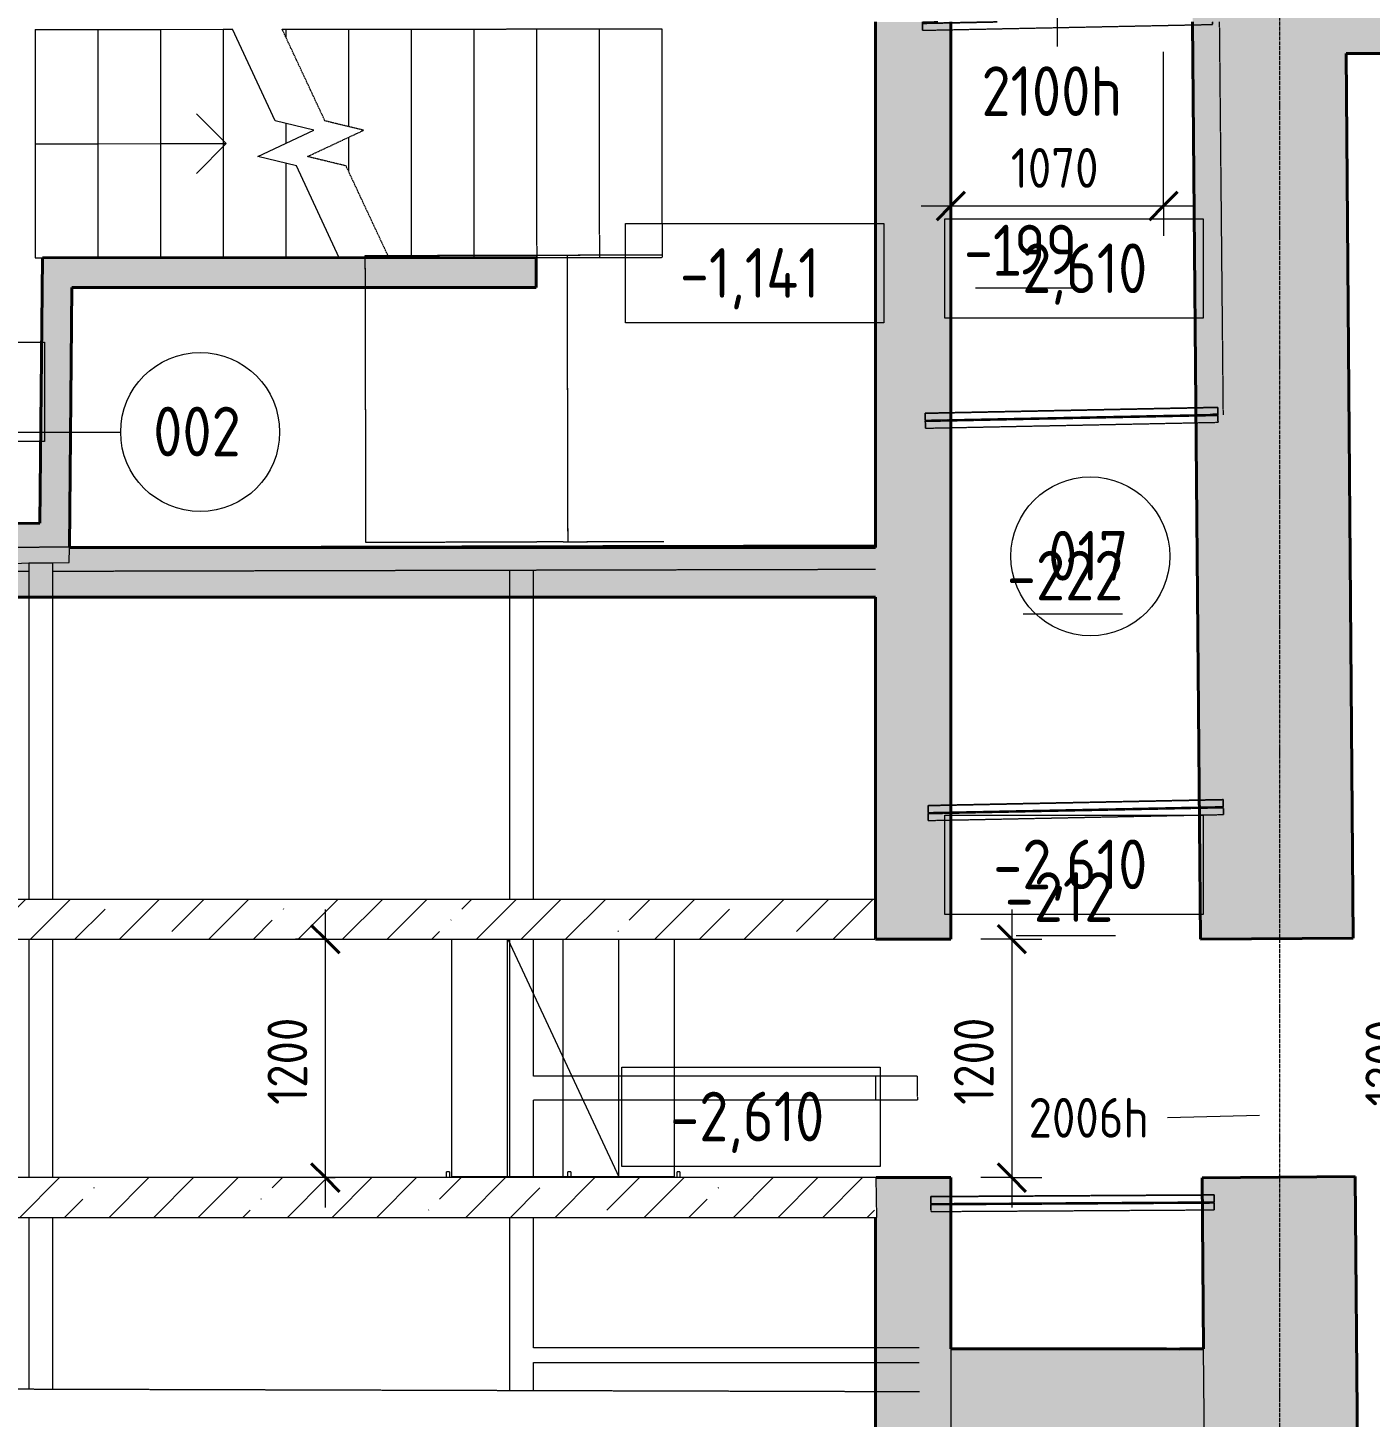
# Model space of a CAD drawing. Header units: millimetres. Extents: x -11886 to 71589, y -4690 to 48120.
# Drawn here: x 32707 to 39464, y 13402 to 20395 of the extents above; entities that cross this region are included whole.
import ezdxf

# ---------------------------------------------------------------- set-up
doc = ezdxf.new("R2010")
doc.units = ezdxf.units.MM
doc.linetypes.add('ADSK_Линия сетки', pattern=[25, 20, -2.5, 0, -2.5])
doc.linetypes.add('ADSK_Сверху', pattern=[4.5, 3, -1.5])
for name, color, linetype, lineweight in [('Аннотация', 7, 'Continuous', 20), ('Каркас', 7, 'Continuous', 18), ('Лестницы', 7, 'Continuous', 18), ('Марки', 7, 'Continuous', 20), ('Марки дверей', 7, 'Continuous', 20), ('Марки помещений', 7, 'Continuous', 20), ('Ограждение', 7, 'Continuous', 18), ('Оси', 7, 'Continuous', 9), ('Отметки', 7, 'Continuous', 9), ('Размеры', 7, 'Continuous', 9), ('Размеры-100', 7, 'Continuous', 9), ('Стены внутренние', 250, 'Continuous', 18), ('Стены наружные', 250, 'Continuous', 18), ('Стены штриховка', 250, 'Continuous', 18), ('Стрелки вверх', 7, 'Continuous', 18), ('Узлы', 7, 'Continuous', 18)]:
    doc.layers.add(name, color=color, linetype=linetype, lineweight=lineweight)
doc.layers.add('Линии', color=7, linetype='Continuous', lineweight=9, true_color=0x00a600)
doc.styles.add('GOST Common_1', font='GOST_Common.ttf', dxfattribs={"width": 0.9, "height": 250})
doc.styles.add('GOST Common_2', font='GOST_Common.ttf', dxfattribs={"width": 0.9, "height": 200})
doc.dimstyles.new('ADSK_Основной_2_мм_Округление_до_1_мм', dxfattribs={"dimscale": 304.8, "dimtxt": 201.142999, "dimasz": 0.463911, "dimexe": 0.492126, "dimexo": 0.492126, "dimgap": 0.098425, "dimtad": 1, "dimdec": 0, "dimdsep": 46, "dimtxsty": 'GOST Common_2', "dimblk1": 'OBLIQUE', "dimblk2": 'OBLIQUE', "dimsah": 1, "dimcen": 0.09, "dimdle": 0.492126, "dimazin": 2, "dimtfac": 1, "dimtdec": 4, "dimtix": 1, "dimtmove": 0, "dimatfit": 3, "dimfxl": 1, "dimtvp": 1, "dimtolj": 1, "dimtzin": 0, "dimlwd": 20, "dimlwe": 20, "dimarcsym": 2})

# ---------------------------------------------------------------- blocks, each defined once
blk = doc.blocks.new('Монолитная лестница - ___-685851-00 План подвала кладочный')
at = {"layer": 'Лестницы', "color": 253, "linetype": 'ADSK_Сверху', "true_color": 0xaaaaaa}
for p, q in [((34625.4, 19247.3), (34404.2, 19246.7)), ((34404.2, 19246.7), (34407.6, 17805.6)), ((34885.4, 19247.9), (34625.4, 19247.3)), ((35155, 19248.5), (34885.4, 19247.9)), ((35398.4, 19249.1), (35155, 19248.5)), ((35422.9, 19249.2), (35398.4, 19249.1)), ((35576, 19249.5), (35422.9, 19249.2)), ((35426.3, 17808), (35422.9, 19249.2)), ((35646.4, 19249.7), (35576, 19249.5)), ((35899.8, 19250.3), (35646.4, 19249.7)), ((34407.6, 17805.6), (34628.8, 17806.1)), ((34628.8, 17806.1), (34888.8, 17806.7)), ((34888.8, 17806.7), (35158.4, 17807.3)), ((35158.4, 17807.3), (35269.2, 17807.6)), ((35401.8, 17807.9), (35269.2, 17807.6)), ((35401.8, 17807.9), (35426.3, 17808)), ((35426.3, 17808), (35579.4, 17808.3)), ((35579.4, 17808.3), (35649.9, 17808.5)), ((35649.9, 17808.5), (35908.9, 17809.1))]:
    blk.add_line(p, q, dxfattribs=at)
blk = doc.blocks.new('Типовая двутавровая балка _АСТО 20-93_ Балки - 75х140мм-790341-00 План подвала кладочный')
at = {"layer": 'Каркас', "color": 253, "linetype": 'ADSK_Сверху', "true_color": 0xaaaaaa}
for p, q in [((-736.5, 37.5), (-736.5, -37.5)), ((-736.5, 37.5), (736.5, 37.5)), ((736.5, 3), (698.4, 3)), ((736.5, -37.5), (736.5, 37.5)), ((-736.5, -37.5), (736.5, -37.5))]:
    blk.add_line(p, q, dxfattribs=at)
at = {"layer": 'Каркас', "color": 253, "linetype": 'ADSK_Сверху', "true_color": 0xb2b2b2}
for p, q in [((-736.5, 3), (-736.5, 37.5)), ((736.5, 37.5), (-736.5, 37.5)), ((-736.5, 3), (736.5, 3)), ((698.4, 3), (736.5, 3)), ((698.7, 37.5), (736.5, 37.5)), ((736.5, 37.5), (736.5, 3)), ((736.5, 3), (736.5, 37.5)), ((736.5, 3), (736.5, 0)), ((-736.5, -37.5), (-736.5, -3)), ((-736.5, -3), (736.5, -3)), ((-736.5, -37.5), (736.5, -37.5)), ((736.5, -3), (736.5, -37.5))]:
    blk.add_line(p, q, dxfattribs=at)
at = {"layer": 'Каркас', "color": 9, "linetype": 'ADSK_Сверху', "true_color": 0xb9b9b9}
for p, q in [((698.7, 37.5), (736.5, 37.5)), ((736.5, 37.5), (736.5, 3))]:
    blk.add_line(p, q, dxfattribs=at)
blk = doc.blocks.new('Типовая двутавровая балка _АСТО 20-93_ Балки - 75х140мм-790384-00 План подвала кладочный')
at = {"layer": 'Каркас', "color": 253, "linetype": 'ADSK_Сверху', "true_color": 0xaaaaaa}
for p, q in [((-743, 37.5), (-743, -37.5)), ((-743, 37.5), (743, 37.5)), ((743, -37.5), (743, 37.5)), ((-743, -37.5), (743, -37.5))]:
    blk.add_line(p, q, dxfattribs=at)
at = {"layer": 'Каркас', "color": 253, "linetype": 'ADSK_Сверху', "true_color": 0xb2b2b2}
for p, q in [((-743, 3), (-743, 37.5)), ((743, 37.5), (-743, 37.5)), ((-743, 3), (743, 3)), ((743, 37.5), (743, 3)), ((-743, -37.5), (-743, -3)), ((-743, -3), (743, -3)), ((-743, -37.5), (743, -37.5)), ((743, -3), (743, -37.5))]:
    blk.add_line(p, q, dxfattribs=at)
blk = doc.blocks.new('Типовая двутавровая балка _АСТО 20-93_ Балки - 75х140мм-790657-00 План подвала кладочный')
at = {"layer": 'Каркас', "color": 253, "linetype": 'ADSK_Сверху', "true_color": 0xaaaaaa}
for p, q in [((-712.5, 37.5), (-712.5, -37.5)), ((-712.5, 37.5), (712.5, 37.5)), ((712.5, -37.5), (712.5, 37.5)), ((-712.5, -37.5), (712.5, -37.5))]:
    blk.add_line(p, q, dxfattribs=at)
at = {"layer": 'Каркас', "color": 253, "linetype": 'ADSK_Сверху', "true_color": 0xb2b2b2}
for p, q in [((-712.5, 3), (-712.5, 37.5)), ((712.5, 37.5), (-712.5, 37.5)), ((-712.5, 3), (712.5, 3)), ((712.5, 37.5), (712.5, 3)), ((-712.5, -37.5), (-712.5, -3)), ((-712.5, -3), (712.5, -3)), ((-712.5, -37.5), (712.5, -37.5)), ((712.5, -3), (712.5, -37.5))]:
    blk.add_line(p, q, dxfattribs=at)
blk = doc.blocks.new('Типовая двутавровая балка _АСТО 20-93_ Балки - 75х140мм-790745-00 План подвала кладочный')
at = {"layer": 'Каркас', "color": 253, "linetype": 'ADSK_Сверху', "true_color": 0xaaaaaa}
for p, q in [((-730, 4.6), (-730, -37.5)), ((-652.2, 3), (-730, 3)), ((-354.1, -3), (-730, -3)), ((-730, -37.5), (730, -37.5)), ((730, -37.5), (730, -24.8))]:
    blk.add_line(p, q, dxfattribs=at)
at = {"layer": 'Каркас', "color": 9, "linetype": 'ADSK_Сверху', "true_color": 0xb9b9b9}
for p, q in [((-730, 3), (-730, 4.6)), ((-730, -37.5), (-730, -3)), ((-730, -37.5), (730, -37.5)), ((730, -24.8), (730, -37.5))]:
    blk.add_line(p, q, dxfattribs=at)
at = {"layer": 'Каркас', "color": 253, "linetype": 'ADSK_Сверху', "true_color": 0xb2b2b2}
for p, q in [((-730, 4.6), (-730, 3)), ((-730, 3), (-730, 4.6)), ((-730, -3), (-730, 3)), ((-730, 3), (-652.2, 3)), ((-730, 3), (-652.2, 3)), ((-730, -37.5), (-730, -3)), ((-730, -3), (-730, -37.5)), ((-730, -3), (-354.1, -3)), ((-730, -3), (-354.1, -3)), ((-730, -37.5), (730, -37.5)), ((-730, -37.5), (730, -37.5)), ((730, -37.5), (730, -24.8)), ((730, -24.8), (730, -37.5))]:
    blk.add_line(p, q, dxfattribs=at)
blk = doc.blocks.new('ADSK_Ограждение_Опоры_Г_образная - D15 высота60 консоль80-139754-00 План подвала кладочный')
at = {"layer": 'Ограждение', "color": 253, "linetype": 'ADSK_Сверху', "true_color": 0xaaaaaa}
for p, q in [((-7.5, 50.85), (-7.5, 80)), ((0, 80), (-7.5, 80)), ((7.5, 80), (0, 80)), ((7.5, 80), (7.5, 50.85))]:
    blk.add_line(p, q, dxfattribs=at)
blk = doc.blocks.new('ADSK_Ограждение_Опоры_Г_образная - D15 высота60 консоль80-V3-00 План подвала кладочный')
at = {"layer": 'Ограждение', "color": 253, "linetype": 'ADSK_Сверху', "true_color": 0xaaaaaa}
for p, q in [((-7.5, 50.85), (-7.5, 80)), ((0, 80), (-7.5, 80)), ((7.5, 80), (0, 80)), ((7.5, 80), (7.5, 50.85))]:
    blk.add_line(p, q, dxfattribs=at)
blk = doc.blocks.new('Высотные отметки - Рамка-5093-00 План подвала кладочный')
at = {"layer": 'Аннотация'}
for p, q in [((-6.5, 0), (-6.5, 5)), ((-6.5, 5), (6.5, 5)), ((6.5, 5), (6.5, 0)), ((6.5, 0), (-6.5, 0))]:
    blk.add_line(p, q, dxfattribs=at)
blk = doc.blocks.new('ADSK_Марка_Помещение_ОдноЗначение - Номер-247393-00 План подвала кладочный')
at = {"layer": 'Марки помещений'}
blk.add_circle((0, 0), 4, dxfattribs=at)
blk = doc.blocks.new('ADSK_Марка_Перекрытие - Отметка низа-2041711-00 План подвала кладочный')
at = {"layer": 'Марки'}
blk.add_line((-2.5, 0), (2.5, 0), dxfattribs=at)
blk = doc.blocks.new('DIMBLOCK142-00 План подвала кладочный')
at = {"layer": 'Размеры-100', "lineweight": 20, "transparency": 16777216}
for p, q in [((37353.7, 19497.8), (37353.7, 20274.1)), ((38423.7, 19497.8), (38423.7, 20274.1)), ((37203.7, 19497.8), (38573.7, 19497.8)), ((37353.7, 19497.8), (37353.7, 19347.8)), ((38423.7, 19497.8), (38423.7, 19347.8))]:
    blk.add_line(p, q, dxfattribs=at)
at = {"layer": 'Размеры-100', "lineweight": 40, "transparency": 16777216}
for p, q in [((37353.7, 19497.8), (37424.4, 19568.5)), ((38423.7, 19497.8), (38494.4, 19568.5)), ((37353.7, 19497.8), (37283, 19427.1)), ((38423.7, 19497.8), (38353, 19427.1))]:
    blk.add_line(p, q, dxfattribs=at)
at = {"layer": 'Размеры-100', "color": 0, "lineweight": 20, "transparency": 16777216, "insert": (37655.2, 19789.2), "char_height": 200, "width": 560.473, "attachment_point": 1, "line_spacing_factor": 1.022761, "style": 'GOST Common_2'}
blk.add_mtext('1070', dxfattribs=at)
blk = doc.blocks.new('_Oblique')
at = {"color": 0, "linetype": 'ByBlock', "lineweight": -2}
blk.add_line((-0.5, -0.5), (0.5, 0.5), dxfattribs=at)
blk = doc.blocks.new('DIMBLOCK199-00 План подвала кладочный')
at = {"layer": 'Размеры-100', "lineweight": 20, "transparency": 16777216}
for p, q in [((34204.7, 14457.4), (34204.7, 15957.4)), ((34204.7, 15807.4), (34054.7, 15807.4)), ((34204.7, 15807.4), (34254.8, 15807.4)), ((34204.7, 14607.4), (34054.7, 14607.4)), ((34204.7, 14607.4), (34254.8, 14607.4))]:
    blk.add_line(p, q, dxfattribs=at)
at = {"layer": 'Размеры-100', "lineweight": 40, "transparency": 16777216}
for p, q in [((34204.7, 15807.4), (34134, 15878.1)), ((34204.7, 15807.4), (34275.4, 15736.7)), ((34204.7, 14607.4), (34134, 14678.1)), ((34204.7, 14607.4), (34275.4, 14536.7))]:
    blk.add_line(p, q, dxfattribs=at)
at = {"layer": 'Размеры-100', "color": 0, "lineweight": 20, "transparency": 16777216, "insert": (33913.4, 14973.9), "char_height": 200, "width": 560.473, "attachment_point": 1, "rotation": 90, "line_spacing_factor": 1.022761, "style": 'GOST Common_2'}
blk.add_mtext('1200', dxfattribs=at)
blk = doc.blocks.new('DIMBLOCK200-00 План подвала кладочный')
at = {"layer": 'Размеры-100', "lineweight": 20, "transparency": 16777216}
for p, q in [((37660.5, 15957.4), (37660.5, 14457.4)), ((37660.5, 15807.4), (37503.7, 15807.4)), ((37660.5, 15807.4), (37810.5, 15807.4)), ((37660.5, 14607.4), (37503.7, 14607.4)), ((37660.5, 14607.4), (37810.5, 14607.4))]:
    blk.add_line(p, q, dxfattribs=at)
at = {"layer": 'Размеры-100', "lineweight": 40, "transparency": 16777216}
for p, q in [((37660.5, 15807.4), (37589.8, 15878.1)), ((37660.5, 15807.4), (37731.2, 15736.7)), ((37660.5, 14607.4), (37589.8, 14678.1)), ((37660.5, 14607.4), (37731.2, 14536.7))]:
    blk.add_line(p, q, dxfattribs=at)
at = {"layer": 'Размеры-100', "color": 0, "lineweight": 20, "transparency": 16777216, "insert": (37369.1, 14973.9), "char_height": 200, "width": 560.473, "attachment_point": 1, "rotation": 90, "line_spacing_factor": 1.022761, "style": 'GOST Common_2'}
blk.add_mtext('1200', dxfattribs=at)
blk = doc.blocks.new('DIMBLOCK201-00 План подвала кладочный')
at = {"layer": 'Размеры-100', "lineweight": 20, "transparency": 16777216}
for p, q in [((39733.7, 15948.5), (39729.4, 14448.5)), ((39733.3, 15798.5), (39551.8, 15799)), ((39733.3, 15798.5), (39883.3, 15798.1)), ((39729.8, 14598.5), (39556.9, 14599)), ((39729.8, 14598.5), (39879.8, 14598.1))]:
    blk.add_line(p, q, dxfattribs=at)
at = {"layer": 'Размеры-100', "lineweight": 40, "transparency": 16777216}
for p, q in [((39733.3, 15798.5), (39662.8, 15869.4)), ((39733.3, 15798.5), (39803.8, 15727.6)), ((39729.8, 14598.5), (39659.3, 14669.4)), ((39729.8, 14598.5), (39800.3, 14527.6))]:
    blk.add_line(p, q, dxfattribs=at)
at = {"layer": 'Размеры-100', "color": 0, "lineweight": 20, "transparency": 16777216, "insert": (39439.5, 14965.8), "char_height": 200, "width": 560.473, "attachment_point": 1, "rotation": 89.83417, "line_spacing_factor": 1.022761, "style": 'GOST Common_2'}
blk.add_mtext('1200', dxfattribs=at)

msp = doc.modelspace()

# ---------------------------------------------------------------- hatches: boundary and pattern name
at = {"layer": 'Стены внутренние', "true_color": 0xc0c0c0}
h = msp.add_hatch(color=9, dxfattribs=at)
h.paths.add_polyline_path([(36973.71, 13085.96), (37353.71, 13085.96), (37353.71, 14607.43), (36978.07, 14607.43), (36980.85, 14407.43), (36973.71, 14407.43), (36973.71, 13541.22)])
h.paths.add_polyline_path([(37353.71, 15807.43), (37353.68, 20424.06), (36973.71, 20424.06), (36973.71, 15807.43)])
for points in [[(38609.15, 15806.96), (39379.13, 15813.2), (39343.08, 20265.78), (38573.05, 20265.78), (38607.17, 16051.83)], [(31742.36, 17528.1), (36973.71, 17528.1), (36973.71, 17778.1), (32916.26, 17778.1), (32915.53, 17703.38), (31742.36, 17689.33), (31742.36, 17565.88)], [(38636.39, 12443.26), (39406.36, 12449.5), (39388.84, 14613.24), (38618.87, 14607), (38635.88, 12505.5)]]:
    msp.add_hatch(color=9, dxfattribs=at).paths.add_polyline_path(points)
at = {"layer": 'Стены наружные', "true_color": 0xc0c0c0}
h = msp.add_hatch(color=9, dxfattribs=at)
h.paths.add_polyline_path([(38779.91, 20265.78), (39876.68, 20265.78), (39876.68, 21035.78), (38569.93, 21035.78), (38569.93, 20265.78), (38614.83, 20265.78)])
h.paths.add_polyline_path([(44263.44, 20265.78), (46318.6, 20266.51), (46318.61, 20267.93), (46543.21, 20266.51), (46543.21, 21035.78), (41645.11, 21035.78), (41645.11, 20265.78), (43987.92, 20265.78)])
for points in [[(32778.99, 19086.52), (35265.91, 19088.04), (35265.82, 19238.04), (32780.45, 19235.98), (32778.99, 19086.61)], [(32767.45, 17901.62), (32917.48, 17903.42), (32929, 19086.61), (32778.99, 19086.52), (32770.23, 18186.96)], [(31742.36, 17689.33), (32915.53, 17703.38), (32917.48, 17903.42), (31742.36, 17889.35), (31742.36, 17703.38)], [(38631.18, 13085.96), (38625.84, 13745.96), (38506.16, 13745.96), (38506.19, 13743.65), (38438.72, 13745.96), (37353.71, 13745.96), (37353.71, 13085.96), (38625.84, 13085.96)]]:
    msp.add_hatch(color=9, dxfattribs=at).paths.add_polyline_path(points)
at = {"layer": 'Узлы', "lineweight": 9}
h = msp.add_hatch(dxfattribs=at)
h.set_pattern_fill('FP_8', color=256, style=0, pattern_type=2)
h.set_pattern_definition([(45, (-5743.86, -59924.55), (-224.5064, 224.5064), []), (45, (-5519.36, -59924.55), (-224.5064, 224.5064), [396.875, -79.375, 3.353, -76.022])])
h.paths.add_polyline_path([(35252.37, 14407.43), (36980.85, 14407.43), (36978.07, 14607.43), (21615.15, 14607.43), (21615.15, 16807.17), (28005.15, 16807.17), (28005.15, 15807.43), (36971.49, 15807.43), (36971.49, 16007.43), (28205.15, 16007.43), (28205.15, 17007.17), (21415.15, 17007.17), (21415.15, 14407.43), (35203.89, 14407.43)])

# ---------------------------------------------------------------- linework, layer by layer
at = {"layer": 'Аннотация', "lineweight": 9}
msp.add_line((38907.15, 14920.85), (38443.29, 14908.43), dxfattribs=at)
at = {"layer": 'Лестницы'}
for p, q in [((32743.33, 20385.98), (33058.83, 20386.31)), ((32743.33, 20385.98), (33058.83, 20386.31)), ((32743.33, 20385.98), (32744.52, 19235.98)), ((32743.33, 20385.98), (32744.52, 19235.98)), ((32743.33, 20385.98), (32744.52, 19235.98)), ((32743.33, 20385.98), (32744.52, 19235.98)), ((33058.83, 20386.31), (33374.33, 20386.63)), ((33058.83, 20386.31), (33374.33, 20386.63)), ((33058.83, 20386.31), (33060.02, 19236.69)), ((33058.83, 20386.31), (33060.02, 19236.69)), ((33058.83, 20386.31), (33060.02, 19236.69)), ((33058.83, 20386.31), (33060.02, 19236.69)), ((33374.33, 20386.63), (33689.83, 20386.96)), ((33374.33, 20386.63), (33689.83, 20386.96)), ((33374.33, 20386.63), (33375.52, 19236.88)), ((33374.33, 20386.63), (33375.52, 19236.88)), ((33374.33, 20386.63), (33375.52, 19236.88)), ((33374.33, 20386.63), (33375.52, 19236.88)), ((33689.83, 20386.96), (33737.2, 20387.01)), ((33689.83, 20386.96), (33737.2, 20387.01)), ((33689.83, 20386.96), (33691.02, 19237.08)), ((33689.83, 20386.96), (33691.02, 19237.08)), ((33689.83, 20386.96), (33691.02, 19237.08)), ((33689.83, 20386.96), (33691.02, 19237.08)), ((33952.98, 19925.52), (33737.2, 20387.01)), ((33952.98, 19925.52), (33737.2, 20387.01)), ((33864.38, 19746.1), (34147.46, 19878.47)), ((33864.38, 19746.1), (34147.46, 19878.47)), ((34147.46, 19878.47), (33952.98, 19925.52)), ((34147.46, 19878.47), (33952.98, 19925.52)), ((34005.82, 19912.74), (34005.92, 19812.29)), ((34005.82, 19912.74), (34005.92, 19812.29)), ((34005.82, 19912.74), (34005.92, 19812.29)), ((34005.82, 19912.74), (34005.92, 19812.29)), ((34058.87, 19699.05), (33864.38, 19746.1)), ((34058.87, 19699.05), (33864.38, 19746.1)), ((34006.03, 19711.84), (34006.52, 19237.29)), ((34006.03, 19711.84), (34006.52, 19237.29)), ((34006.03, 19711.84), (34006.52, 19237.29)), ((34006.03, 19711.84), (34006.52, 19237.29)), ((34274.64, 19237.56), (34058.87, 19699.05)), ((34274.64, 19237.56), (34058.87, 19699.05)), ((32744.52, 19235.98), (32780.45, 19236.02)), ((32744.52, 19235.98), (32780.45, 19236.02)), ((33967.36, 19237.25), (34006.52, 19237.29)), ((33967.36, 19237.25), (34006.52, 19237.29)), ((34006.52, 19237.29), (34274.64, 19237.56)), ((34006.52, 19237.29), (34274.64, 19237.56)), ((35124.09, 15807.43), (35683.66, 14607.43)), ((35402.13, 15211.18), (35402.13, 15807.43)), ((35402.13, 15211.18), (35402.13, 15807.43)), ((35682.13, 14611.18), (35682.13, 15807.43)), ((35682.13, 14611.18), (35682.13, 15807.43)), ((35962.13, 14611.18), (35962.13, 15807.43)), ((35962.13, 14611.18), (35962.13, 15807.43)), ((35682.13, 14611.18), (35681.91, 14611.18)), ((35962.13, 14611.18), (35682.13, 14611.18)), ((35962.13, 14607.43), (35962.13, 14611.18))]:
    msp.add_line(p, q, dxfattribs=at)
at = {"layer": 'Лестницы', "linetype": 'ADSK_Сверху'}
for p, q in [((33987.2, 20387.27), (35898.33, 20389.24)), ((33987.2, 20387.27), (35898.33, 20389.24)), ((34202.98, 19925.78), (33987.2, 20387.27)), ((34202.98, 19925.78), (33987.2, 20387.27)), ((34005.33, 20387.29), (34005.37, 20348.41)), ((34005.33, 20387.29), (34005.37, 20348.41)), ((34005.33, 20387.29), (34005.37, 20348.41)), ((34005.33, 20387.29), (34005.37, 20348.41)), ((34320.83, 20387.61), (34321.33, 19897.14)), ((34320.83, 20387.61), (34321.33, 19897.14)), ((34320.83, 20387.61), (34321.33, 19897.14)), ((34320.83, 20387.61), (34321.33, 19897.14)), ((34636.33, 20387.94), (34637.52, 19237.94)), ((34636.33, 20387.94), (34637.52, 19237.94)), ((34636.33, 20387.94), (34637.52, 19237.94)), ((34636.33, 20387.94), (34637.52, 19237.94)), ((34951.83, 20388.26), (34953.02, 19238.27)), ((34951.83, 20388.26), (34953.02, 19238.27)), ((34951.83, 20388.26), (34953.02, 19238.27)), ((34951.83, 20388.26), (34953.02, 19238.27)), ((35267.33, 20388.59), (35268.52, 19238.59)), ((35267.33, 20388.59), (35268.52, 19238.59)), ((35267.33, 20388.59), (35268.52, 19238.59)), ((35267.33, 20388.59), (35268.52, 19238.59)), ((35582.83, 20388.92), (35584.02, 19238.92)), ((35582.83, 20388.92), (35584.02, 19238.92)), ((35582.83, 20388.92), (35584.02, 19238.92)), ((35582.83, 20388.92), (35584.02, 19238.92)), ((35898.33, 20389.24), (35899.52, 19239.24)), ((35898.33, 20389.24), (35899.52, 19239.24)), ((34114.38, 19746.36), (34397.46, 19878.72)), ((34114.38, 19746.36), (34397.46, 19878.72)), ((34397.46, 19878.72), (34202.98, 19925.78)), ((34397.46, 19878.72), (34202.98, 19925.78)), ((34321.39, 19843.16), (34321.57, 19672.15)), ((34321.39, 19843.16), (34321.57, 19672.15)), ((34321.39, 19843.16), (34321.57, 19672.15)), ((34321.39, 19843.16), (34321.57, 19672.15)), ((34308.87, 19699.31), (34114.38, 19746.36)), ((34308.87, 19699.31), (34114.38, 19746.36)), ((34524.64, 19237.82), (34308.87, 19699.31)), ((34524.64, 19237.82), (34308.87, 19699.31)), ((34524.64, 19237.82), (35899.52, 19239.24)), ((34524.64, 19237.82), (35899.52, 19239.24)), ((34842.13, 14611.18), (34842.13, 15807.43)), ((35122.13, 14611.18), (35122.13, 15807.43)), ((35122.13, 14611.18), (35122.13, 15807.43)), ((35402.13, 14611.18), (35402.13, 15211.18)), ((35402.13, 14611.18), (35402.13, 15211.18)), ((34842.13, 14611.18), (34842.13, 14607.43)), ((35681.91, 14611.18), (34842.13, 14611.18))]:
    msp.add_line(p, q, dxfattribs=at)
at = {"layer": 'Лестницы', "color": 253, "linetype": 'ADSK_Сверху', "true_color": 0xaaaaaa}
for p, q in [((34625.42, 19247.26), (34404.18, 19246.74)), ((34404.18, 19246.74), (34407.6, 17805.57)), ((34885.43, 19247.88), (34625.42, 19247.26)), ((35155.02, 19248.52), (34885.43, 19247.88)), ((35398.43, 19249.09), (35155.02, 19248.52)), ((35422.92, 19249.15), (35398.43, 19249.09)), ((35575.98, 19249.51), (35422.92, 19249.15)), ((35426.34, 17807.98), (35422.92, 19249.15)), ((35646.44, 19249.68), (35575.98, 19249.51)), ((35899.85, 19250.28), (35646.44, 19249.68)), ((34407.6, 17805.57), (34628.84, 17806.09)), ((34628.84, 17806.09), (34888.84, 17806.71)), ((34888.84, 17806.71), (35158.44, 17807.35)), ((35158.44, 17807.35), (35269.21, 17807.61)), ((35401.85, 17807.92), (35269.21, 17807.61)), ((35401.85, 17807.92), (35426.34, 17807.98)), ((35426.34, 17807.98), (35579.4, 17808.34)), ((35579.4, 17808.34), (35649.85, 17808.51)), ((35649.85, 17808.51), (35908.87, 17809.12))]:
    msp.add_line(p, q, dxfattribs=at)
at = {"layer": 'Линии', "color": 18, "lineweight": 18, "true_color": 0x000000}
for p, q in [((36971.49, 16007.43), (28205.15, 16007.43)), ((36971.49, 15807.43), (36971.49, 16007.43)), ((28005.15, 15807.43), (36971.49, 15807.43)), ((36978.07, 14607.43), (21615.15, 14607.43)), ((36980.85, 14407.43), (36978.07, 14607.43)), ((21415.15, 14407.43), (36980.85, 14407.43))]:
    msp.add_line(p, q, dxfattribs=at)
at = {"layer": 'Марки дверей'}
msp.add_line((37888.68, 20679.06), (37888.68, 20301.18), dxfattribs=at)
at = {"layer": 'Марки помещений'}
msp.add_line((32484.55, 18359.88), (33174.51, 18359.88), dxfattribs=at)
at = {"layer": 'Оси', "linetype": 'ADSK_Линия сетки'}
msp.add_line((39009.91, -3890.07), (39009.91, 21668.8), dxfattribs=at)
at = {"layer": 'Стены внутренние', "lineweight": 40}
for p, q in [((36973.71, 20424.06), (36973.71, 17778.1)), ((37353.71, 15807.43), (37353.71, 20424.06)), ((38569.93, 20424.06), (38609.15, 15806.96)), ((39379.13, 15813.2), (39343.08, 20265.78)), ((36973.71, 17778.1), (32916.26, 17778.1)), ((31742.36, 17528.1), (36973.71, 17528.1)), ((36973.71, 17528.1), (36973.71, 15807.43)), ((36973.71, 15807.43), (37353.71, 15807.43)), ((38609.15, 15806.96), (39379.13, 15813.2)), ((37353.71, 14607.43), (36978.07, 14607.43)), ((37353.71, 13745.96), (37353.71, 14607.43)), ((39388.84, 14613.24), (38618.87, 14607)), ((38618.87, 14607), (38625.84, 13745.96)), ((39402.83, 12885.94), (39388.84, 14613.24)), ((36973.71, 14407.52), (36973.71, 13085.96))]:
    msp.add_line(p, q, dxfattribs=at)
at = {"layer": 'Стены внутренние', "color": 253, "linetype": 'ADSK_Сверху', "true_color": 0xaaaaaa}
for p, q in [((38704.51, 20424.06), (38723.45, 18447.1)), ((36973.71, 17789.64), (31352.21, 17776.34)), ((32712.37, 17700.95), (32832.37, 17702.39)), ((32712.37, 17700.95), (32712.37, 16007.43)), ((32832.37, 16007.43), (32832.37, 17702.39)), ((31352.5, 17656.34), (32712.37, 17659.56)), ((32832.37, 17659.84), (36973.71, 17669.64)), ((35132.37, 17665.29), (35132.37, 16007.43)), ((35252.37, 16007.43), (35252.37, 17665.57)), ((32712.37, 15807.43), (32712.37, 14607.43)), ((32832.37, 14607.43), (32832.37, 15807.43)), ((35132.37, 15807.43), (35132.37, 14607.43)), ((35252.37, 15118.77), (35252.37, 15807.43)), ((37183.86, 15118.77), (35252.37, 15118.77)), ((36973.71, 15118.77), (36973.71, 14998.77)), ((37183.86, 15118.77), (37184.71, 14998.77)), ((35252.37, 14998.77), (37184.71, 14998.77)), ((35252.37, 14607.43), (35252.37, 14998.77)), ((32712.37, 14407.43), (32712.37, 13541.99)), ((32832.37, 13541.65), (32832.37, 14407.43)), ((35132.37, 14407.43), (35132.37, 13535.03)), ((35252.37, 13751.16), (35252.37, 14407.43)), ((37193.82, 13751.16), (35252.37, 13751.16)), ((36973.71, 13751.16), (36973.71, 13676.16)), ((35252.37, 13676.16), (37194.36, 13676.16)), ((35252.37, 13534.68), (35252.37, 13676.16)), ((35252.37, 13534.68), (28195.79, 13554.99)), ((37195.44, 13529.09), (35252.37, 13534.68))]:
    msp.add_line(p, q, dxfattribs=at)
at = {"layer": 'Стены наружные', "lineweight": 40}
for p, q in [((38569.93, 20265.78), (38573.05, 20265.78)), ((39343.08, 20265.78), (40177.81, 20265.78)), ((32780.45, 19236.52), (32767.45, 17901.62)), ((35265.82, 19238.04), (32780.45, 19236.52)), ((35265.91, 19088.04), (35265.82, 19238.04)), ((32916.26, 17778.1), (32929, 19086.61)), ((32929, 19086.61), (35265.91, 19088.04)), ((32767.45, 17901.62), (31742.36, 17889.35)), ((38438.72, 13745.96), (37353.71, 13745.96)), ((38506.19, 13743.65), (38438.72, 13745.96)), ((38625.84, 13745.96), (38506.16, 13745.96)), ((38506.16, 13745.96), (38506.19, 13743.65))]:
    msp.add_line(p, q, dxfattribs=at)
at = {"layer": 'Стены наружные'}
for p, q in [((32915.53, 17703.38), (32916.26, 17778.1)), ((31742.36, 17689.33), (32915.53, 17703.38)), ((38438.72, 13745.96), (38506.16, 13745.96))]:
    msp.add_line(p, q, dxfattribs=at)
at = {"layer": 'Стены штриховка'}
for p, q in [((37353.71, 13745.96), (37353.71, 13085.96)), ((38631.18, 13085.96), (38625.84, 13745.96))]:
    msp.add_line(p, q, dxfattribs=at)
at = {"layer": 'Стрелки вверх'}
for p, q in [((33705.92, 19811.98), (33555.77, 19961.82)), ((32743.92, 19810.98), (33059.42, 19811.31)), ((33059.42, 19811.31), (33374.92, 19811.63)), ((33374.92, 19811.63), (33690.42, 19811.96)), ((33705.92, 19811.98), (33556.08, 19661.82)), ((33690.42, 19811.96), (33705.92, 19811.98))]:
    msp.add_line(p, q, dxfattribs=at)

# ---------------------------------------------------------------- block references
at = {"layer": 'Каркас', "color": 253, "linetype": 'ADSK_Сверху', "true_color": 0xaaaaaa}
for name, p, rotation in [('Типовая двутавровая балка _АСТО 20-93_ Балки - 75х140мм-790745-00 План подвала кладочный', (37939.85, 20434.18), 1.152966954664899), ('Типовая двутавровая балка _АСТО 20-93_ Балки - 75х140мм-790341-00 План подвала кладочный', (37961.06, 18431.76), 1.152966954664899), ('Типовая двутавровая балка _АСТО 20-93_ Балки - 75х140мм-790384-00 План подвала кладочный', (37981.98, 16457.38), 1.152966954675331), ('Типовая двутавровая балка _АСТО 20-93_ Балки - 75х140мм-790657-00 План подвала кладочный', (37965.7, 14478.61), 0.34185620293681)]:
    msp.add_blockref(name, p, dxfattribs=dict(at, rotation=rotation))
at = {"layer": 'Лестницы', "color": 253, "linetype": 'ADSK_Сверху', "true_color": 0xaaaaaa}
msp.add_blockref('Монолитная лестница - ___-685851-00 План подвала кладочный', (0, 0), dxfattribs=at)
at = {"layer": 'Марки', "xscale": 99.99999999999993, "yscale": 99.99999999999993, "zscale": 99.99999999999993}
for p in [(37727.33, 19085.61), (37967.55, 17444.36), (37932.73, 15826.87)]:
    msp.add_blockref('ADSK_Марка_Перекрытие - Отметка низа-2041711-00 План подвала кладочный', p, dxfattribs=at)
at = {"layer": 'Марки помещений', "xscale": 99.99999999999993, "yscale": 99.99999999999993, "zscale": 99.99999999999993}
for p in [(33574.51, 18359.88), (38055.32, 17734.61)]:
    msp.add_blockref('ADSK_Марка_Помещение_ОдноЗначение - Номер-247393-00 План подвала кладочный', p, dxfattribs=at)
at = {"layer": 'Ограждение', "color": 253, "linetype": 'ADSK_Сверху', "true_color": 0xaaaaaa}
for name, p in [('ADSK_Ограждение_Опоры_Г_образная - D15 высота60 консоль80-V3-00 План подвала кладочный', (34821.9, 14556.58)), ('ADSK_Ограждение_Опоры_Г_образная - D15 высота60 консоль80-V3-00 План подвала кладочный', (35433.47, 14556.58)), ('ADSK_Ограждение_Опоры_Г_образная - D15 высота60 консоль80-139754-00 План подвала кладочный', (35982.36, 14556.58))]:
    msp.add_blockref(name, p, dxfattribs=at)
at = {"layer": 'Отметки', "lineweight": 20, "xscale": 99.99999999999993, "yscale": 99.99999999999993, "zscale": 99.99999999999993}
for p in [(36365.5, 18909.06), (37973.76, 18932.47), (32140.52, 18312.31), (37973.76, 15932.47), (36347.61, 14663.22)]:
    msp.add_blockref('Высотные отметки - Рамка-5093-00 План подвала кладочный', p, dxfattribs=at)

# ---------------------------------------------------------------- texts
at = {"layer": 'Аннотация', "lineweight": 9, "insert": (37745.03, 15008.43), "char_height": 200, "width": 844.1769, "attachment_point": 1, "style": 'GOST Common_2'}
msp.add_mtext('2006h ', dxfattribs=at)
at = {"layer": 'Марки', "lineweight": 9, "char_height": 250, "attachment_point": 1, "style": 'GOST Common_1'}
for s, insert, width in [('-199', (37419.25, 19403.44), 721.5187), ('-222', (37635.62, 17762.19), 779.2402), ('-212', (37624.65, 16144.71), 721.5187)]:
    msp.add_mtext(s, dxfattribs=dict(at, insert=insert, width=width))
at = {"layer": 'Марки дверей', "lineweight": 9, "insert": (37507.53, 20200.61), "char_height": 250, "width": 916.3288, "attachment_point": 1, "style": 'GOST Common_1'}
msp.add_mtext('2100h', dxfattribs=at)
at = {"layer": 'Марки помещений', "lineweight": 9, "char_height": 250, "attachment_point": 1, "style": 'GOST Common_1'}
for s, insert, width in [('002', (33338.25, 18487.6), 584.4302), ('017', (37842.91, 17862.33), 526.7087)]:
    msp.add_mtext(s, dxfattribs=dict(at, insert=insert, width=width))
at = {"layer": 'Отметки', "lineweight": 20, "char_height": 250, "attachment_point": 1, "line_spacing_factor": 1.022761, "style": 'GOST Common_1'}
for s, insert, width in [('-2,610', (37566.45, 19309.17), 977.5323), ('-1,141', (35989.62, 19285.76), 902.1054), ('-2,610', (37566.45, 16309.17), 977.5323), ('-2,610', (35940.31, 15039.93), 977.5323)]:
    msp.add_mtext(s, dxfattribs=dict(at, insert=insert, width=width))

# ---------------------------------------------------------------- dimensions: what is measured, and where the dimension line sits
at = {"layer": 'Размеры', "lineweight": 20}
dim = msp.add_linear_dim(base=(38423.68, 19497.81), p1=(37353.68, 20424.06), p2=(38423.68, 20424.06), dimstyle='ADSK_Основной_2_мм_Округление_до_1_мм', override={"dimpost": '<>', "dimfxl": 1070}, dxfattribs=at)
dim.commit()
dim.dimension.update_dxf_attribs({"geometry": 'DIMBLOCK142-00 План подвала кладочный', "text_midpoint": (37888.68, 19627.81)})
for base, p1, p2, angle, override, picture, middle in [((34204.75, 15807.43), (34104.76, 14607.43), (34104.76, 15807.43), 90, {"dimpost": '<>', "dimfxl": 1200}, 'DIMBLOCK199-00 План подвала кладочный', (34074.75, 15207.43)), ((37660.51, 14607.43), (37353.71, 15807.43), (37353.71, 14607.43), 90, {"dimpost": '<>', "dimfxl": 1200}, 'DIMBLOCK200-00 План подвала кладочный', (37530.51, 15207.43)), ((39729.82, 14598.5), (39401.75, 15799.45), (39406.91, 14599.43), 89.834166, {"dimpost": '<>', "dimfxl": 1200.030723}, 'DIMBLOCK201-00 План подвала кладочный', (39601.56, 15198.87))]:
    dim = msp.add_linear_dim(base=base, p1=p1, p2=p2, angle=angle, dimstyle='ADSK_Основной_2_мм_Округление_до_1_мм', override=override, dxfattribs=at)
    dim.commit()
    dim.dimension.update_dxf_attribs({"geometry": picture, "text_midpoint": middle})

doc.saveas('drawing.dxf')
